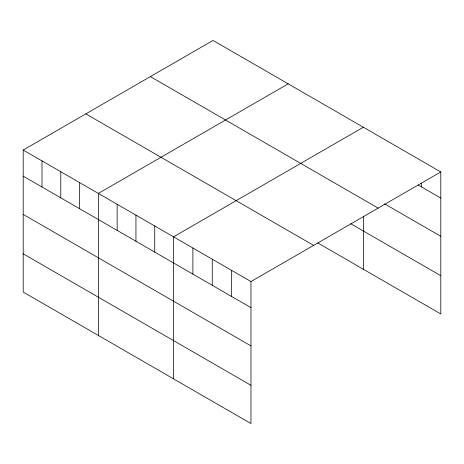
<?xml version="1.0" encoding="UTF-8"?>
<svg xmlns="http://www.w3.org/2000/svg" width="464" height="464" viewBox="0 0 464 464"><rect width="100%" height="100%" fill="white"/><g stroke="black" fill="none" stroke-linecap="round" stroke-linejoin="round"><path stroke-width="0.7" d="M23.2 150.04L250.972 281.544L250.972 423.557L23.2 292.053L23.2 150.04L213.028 40.443L440.8 171.947L440.8 313.96L317.631 242.852M288.19 83.839L98.362 193.436L98.362 335.449M363.358 127.235L173.53 236.831L173.53 378.844M250.972 281.544L440.8 171.947M418.319 185.072L440.8 198.053M384.592 203.853L440.8 236.304M150.382 76.612L378.154 208.116M350.83 223.77L440.8 275.709M85.846 113.871L313.618 245.375M23.2 176.146L250.972 307.649M23.2 214.397L250.972 345.9M23.2 253.802L250.972 385.306M421.44 183.35L421.44 186.876M363.358 216.224L363.358 269.248M231.611 270.367L231.611 296.473M212.251 259.19L212.251 285.296M192.891 248.008L192.891 274.114M154.738 225.985L154.738 252.091M135.946 215.134L135.946 241.239M117.154 204.288L117.154 230.393M79.576 182.584L79.576 208.696M60.784 171.738L60.784 197.844M41.992 160.886L41.992 186.998"/></g></svg>
